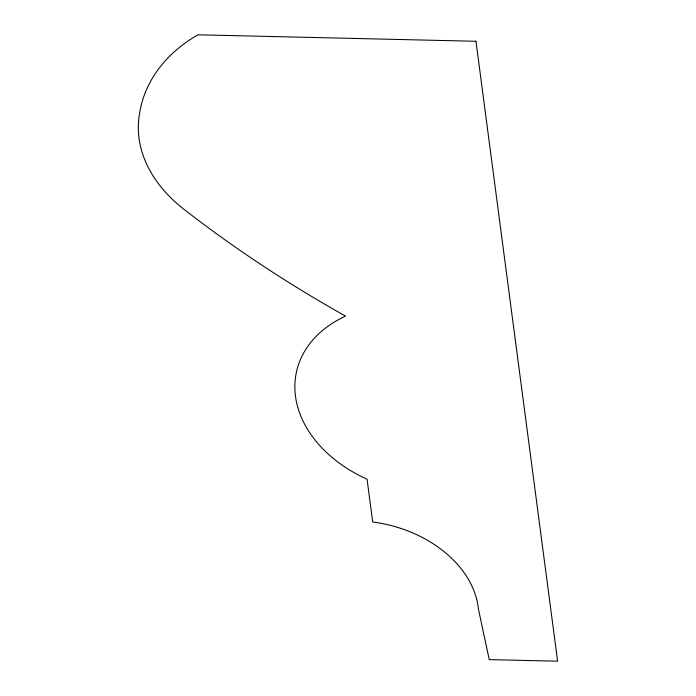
<?xml version="1.0" encoding="UTF-8"?>
<svg xmlns="http://www.w3.org/2000/svg" width="696" height="696" viewBox="0 0 696 696"><rect width="100%" height="100%" fill="white"/><g stroke="black" fill="none" stroke-linecap="round" stroke-linejoin="round"><path stroke-width="1.04" d="M475.968 41.282L197.969 34.8A180.969 132.997 12.4 0 0 138.452 123.349A139.583 102.582 12.4 0 0 182.996 208.556A1113.704 818.479 12.4 0 0 345.573 316.115A126.837 93.212 12.4 0 0 367.053 479.196L372.691 521.983A111.917 82.25 12.4 0 1 478.439 609.139L489.253 659.608L557.609 661.2L475.968 41.282"/></g></svg>
